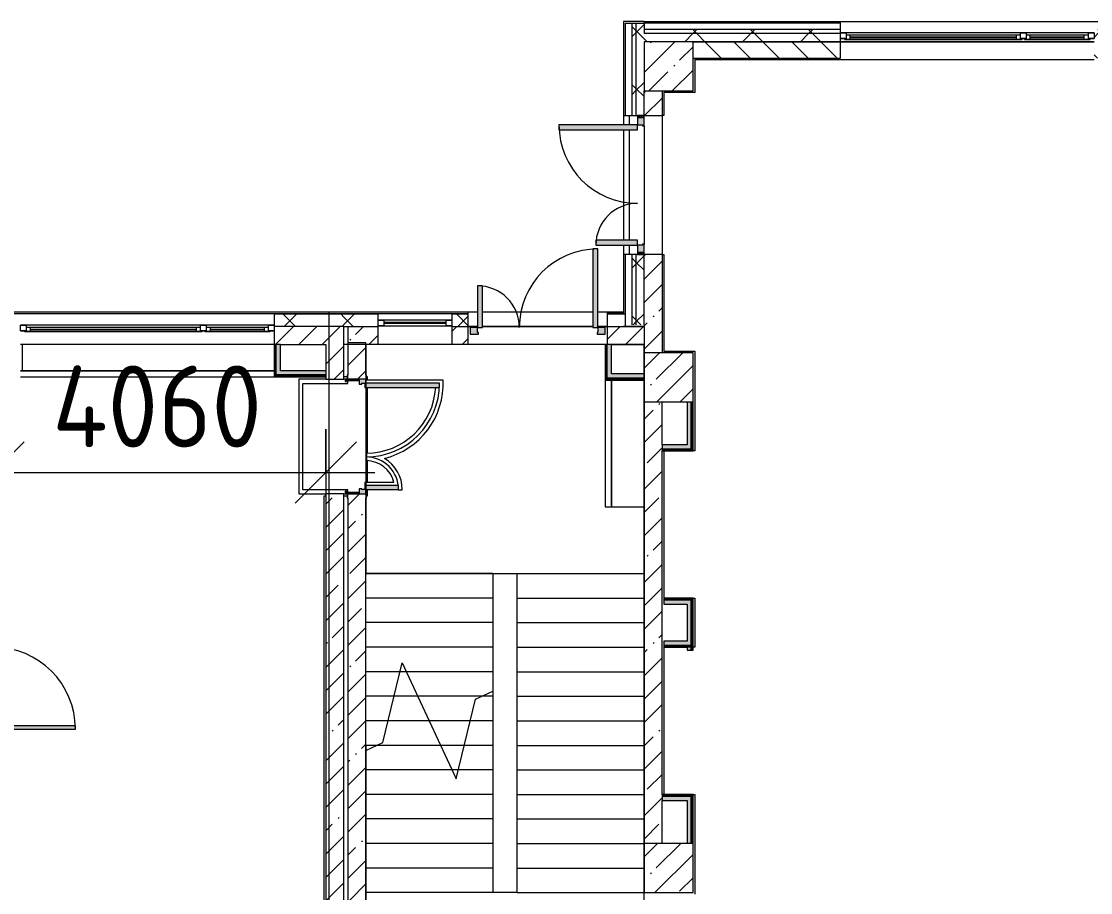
# Model space of a CAD drawing. Header units: millimetres. Extents: x 81676 to 276943, y -8553 to 29000.
# Drawn here: x 182513 to 195580, y 16700 to 27350 of the extents above; entities that cross this region are included whole.
import ezdxf

# ---------------------------------------------------------------- set-up
doc = ezdxf.new("R2010")
doc.units = ezdxf.units.MM
for name, color, linetype, lineweight in [('A-ANNO-DIMS', 7, 'Continuous', 9), ('A-ANNO-DIMS-500', 7, 'Continuous', 9), ('A-GLAZ-2', 7, 'Continuous', 5), ('A-WALL', 7, 'Continuous', 9), ('A-WALL-6', 7, 'Continuous', 5), ('I-WALL-3', 7, 'Continuous', 5), ('S-COLS-1', 7, 'Continuous', 5), ('S-STRS-2', 7, 'Continuous', 5), ('S-STRS-MBND-1', 7, 'Continuous', 5), ('Оси', 7, 'Continuous', 9)]:
    doc.layers.add(name, color=color, linetype=linetype, lineweight=lineweight)
for name, color, linetype, lineweight, true_color in [('A-DOOR-3', 7, 'Continuous', 5, 0xe2e2e2), ('A-DOOR-4', 7, 'Continuous', 5, 0xaaaaaa), ('A-DOOR-FRAM-2', 7, 'Continuous', 5, 0xe2e2e2), ('A-DOOR-FRAM-3', 7, 'Continuous', 5, 0xaaaaaa), ('A-FLOR-3', 7, 'Continuous', 5, 0xaaaaaa), ('I-WALL-1', 7, 'Continuous', 5, 0xe7e7e7), ('I-WALL-2', 7, 'Continuous', 9, 0xe7e7e7)]:
    doc.layers.add(name, color=color, linetype=linetype, lineweight=lineweight, true_color=true_color)
doc.styles.add('ISOCPEUR_5', font='isocpeur.ttf', dxfattribs={"width": 0.9, "height": 1000})
doc.dimstyles.new('ISO-2_0_0_9К_Средний_округл2_1', dxfattribs={"dimscale": 304.8, "dimtxt": 995.981176, "dimasz": 2.46063, "dimexe": 1.968504, "dimexo": 0, "dimgap": 0, "dimtad": 1, "dimdec": 0, "dimrnd": 10, "dimzin": 0, "dimdsep": 46, "dimtxsty": 'ISOCPEUR_5', "dimblk1": 'OBLIQUE', "dimblk2": 'OBLIQUE', "dimsah": 1, "dimcen": 0.09, "dimdle": 1.968504, "dimazin": 0, "dimtfac": 1, "dimtdec": 4, "dimtix": 1, "dimtmove": 0, "dimatfit": 3, "dimfxl": 1, "dimtvp": 1, "dimtolj": 1, "dimtzin": 0, "dimarcsym": 2})
pattern_1 = [(45, (147962.96, 0), (-285.123, 285.123), []), (45, (148248.1, 0), (-285.123, 285.123), [504.031, -100.806, 16.764, -84.042])]
pattern_2 = [(45, (147962.96, 0), (-353.5534, 353.5534), []), (135, (147962.96, 0), (-353.5534, -353.5534), [])]
pattern_3 = [(45, (147962.96, 0), (-530.33, 530.33), []), (135, (147962.96, 0), (-530.33, -530.33), [])]

# ---------------------------------------------------------------- blocks, each defined once
blk = doc.blocks.new('BSC_Колонна _Прямоугольная - 600х600-V40-1_6_3_птичка')
at = {"layer": 'S-COLS-1'}
h = blk.add_hatch(dxfattribs=at)
h.set_pattern_fill('FP_73', color=256, style=0, pattern_type=2)
h.set_pattern_definition([(45, (-42460, -26800), (-285.123, 285.123), []), (45, (-42174.88, -26800), (-285.123, 285.123), [504.031, -100.806, 16.764, -84.042])])
h.paths.add_polyline_path([(-60, -300), (300, -300), (300, 300), (-300, 300), (-300, -300), (-80, -300)])
for p, q in [((300, 300), (-300, 300)), ((-300, 300), (-300, -300)), ((300, -300), (300, 300)), ((-300, -300), (300, -300))]:
    blk.add_line(p, q, dxfattribs=at)
blk = doc.blocks.new('BSC_Колонна _Прямоугольная - 600х600-V50-1_6_3_птичка')
at = {"layer": 'S-COLS-1'}
h = blk.add_hatch(dxfattribs=at)
h.set_pattern_fill('FP_84', color=256, style=0, pattern_type=2)
h.set_pattern_definition([(45, (-42460, -17000), (-285.123, 285.123), []), (45, (-42174.88, -17000), (-285.123, 285.123), [504.031, -100.806, 16.764, -84.042])])
h.paths.add_polyline_path([(-60, -300), (300, -300), (300, 300), (-300, 300), (-300, -300)])
for p, q in [((300, 300), (-300, 300)), ((-300, 300), (-300, -300)), ((300, -300), (300, 300)), ((-300, -300), (300, -300))]:
    blk.add_line(p, q, dxfattribs=at)
blk = doc.blocks.new('BSC_Колонна _Прямоугольная - 600х600-V51-1_6_3_птичка')
at = {"layer": 'S-COLS-1'}
h = blk.add_hatch(dxfattribs=at)
h.set_pattern_fill('FP_85', color=256, style=0, pattern_type=2)
h.set_pattern_definition([(45, (-42460, -23000), (-285.123, 285.123), []), (45, (-42174.88, -23000), (-285.123, 285.123), [504.031, -100.806, 16.764, -84.042])])
h.paths.add_polyline_path([(300, -300), (300, 300), (-300, 300), (-300, -300), (172, -300)])
for p, q in [((300, 300), (-300, 300)), ((-300, 300), (-300, -300)), ((300, -300), (300, 300)), ((-300, -300), (300, -300))]:
    blk.add_line(p, q, dxfattribs=at)
blk = doc.blocks.new('110_Дверь_СКБ_2Ст - Д-1 Лестничная клетка EIS60-V97-1_6_3_птичка')
at = {"layer": 'A-DOOR-3'}
for points in [[(-588, 264), (-588, 1010), (-638, 1010), (-638, 110), (-588, 110)], [(662, 264), (662, 510), (612, 510), (612, 110), (662, 110)], [(712, -110), (712, 30), (697, 30), (697, -110)]]:
    blk.add_hatch(color=256, dxfattribs=at).paths.add_polyline_path(points)
h = blk.add_hatch(color=256, dxfattribs=at)
h.paths.add_polyline_path([(712, 99), (712, 110), (662, 110), (662, 60), (652, 60), (652, 30), (712, 30)])
h.paths.add_polyline_path([(-628, 50), (-628, 60), (-638, 60), (-638, 110), (-688, 110), (-688, 30), (-628, 30)])
at = {"layer": 'A-DOOR-FRAM-2'}
for points in [[(-673, 118), (-743, 118), (-743, 110), (-673, 110)], [(-673, 30), (-688, 30), (-688, -110), (-673, -110)], [(767, 110), (767, 118), (697, 118), (697, 110), (712, 110)], [(-673, -118), (-673, -110), (-743, -110), (-743, -118), (-687, -118)], [(767, -110), (697, -110), (697, -118), (767, -118)]]:
    blk.add_hatch(color=256, dxfattribs=at).paths.add_polyline_path(points)
at = {"layer": 'A-DOOR-4'}
for p, q in [((-638, 1010), (-638, 110)), ((-588, 1010), (-638, 1010)), ((-588, 110), (-588, 1010)), ((662, 510), (612, 510)), ((612, 510), (612, 110)), ((662, 110), (662, 510)), ((-638, 110), (-588, 110)), ((612, 110), (662, 110))]:
    blk.add_line(p, q, dxfattribs=at)
for centre, radius, start, end in [((-638, 110), 900, 0, 90), ((662, 110), 400, 90, 180)]:
    blk.add_arc(centre, radius, start, end, dxfattribs=at)
at = {"layer": 'A-DOOR-FRAM-3'}
for p, q in [((-673, 118), (-743, 118)), ((-743, 118), (-743, 110)), ((-743, 110), (-673, 110)), ((-638, 110), (-688, 110)), ((-688, 110), (-688, 30)), ((-688, 30), (-628, 30)), ((-673, 30), (-688, 30)), ((-688, 30), (-688, -110)), ((-673, 110), (-673, 118)), ((-673, -110), (-673, 30)), ((-638, 60), (-638, 110)), ((-628, 60), (-638, 60)), ((-628, 30), (-628, 60)), ((662, 60), (652, 60)), ((652, 60), (652, 30)), ((652, 30), (712, 30)), ((662, 110), (662, 60)), ((712, 110), (662, 110)), ((767, 118), (697, 118)), ((697, 118), (697, 110)), ((697, 110), (767, 110)), ((712, 30), (697, 30)), ((697, 30), (697, -110)), ((712, 30), (712, 110)), ((712, -110), (712, 30)), ((767, 110), (767, 118)), ((-673, -110), (-743, -110)), ((-743, -110), (-743, -118)), ((-743, -118), (-673, -118)), ((-688, -110), (-673, -110)), ((-673, -118), (-673, -110)), ((697, -110), (712, -110)), ((767, -110), (697, -110)), ((697, -110), (697, -118)), ((697, -118), (767, -118)), ((767, -118), (767, -110))]:
    blk.add_line(p, q, dxfattribs=at)
blk = doc.blocks.new('120_Окно_СКБ_2Ст - 120_Окно_СКБ_2Ст 3100х2500 _мал_створка слева_-V98-1_6_3_птичка')
at = {"layer": 'A-GLAZ-2'}
for p, q in [((-1550, -127), (-1550, -57)), ((-1550, -57), (-1480, -57)), ((1550, -57), (-1550, -57)), ((-1480, -127), (-1550, -127)), ((-1550, -127), (-1500, -127)), ((-1480, -127), (-1500, -127)), ((-1500, -127), (-1500, -137)), ((-1480, -57), (-1480, -127)), ((650, -87), (-1480, -87)), ((-1480, -87), (-1480, -127)), ((-1430, -137), (-1430, -87)), ((-1430, -107), (600, -107)), ((600, -117), (-1430, -117)), ((600, -137), (600, -87)), ((650, -127), (650, -57)), ((650, -57), (720, -57)), ((650, -127), (650, -87)), ((720, -127), (650, -127)), ((670, -127), (650, -127)), ((670, -127), (700, -127)), ((670, -137), (670, -127)), ((720, -127), (700, -127)), ((700, -127), (700, -137)), ((720, -57), (720, -127)), ((1480, -87), (720, -87)), ((720, -87), (720, -127)), ((770, -137), (770, -87)), ((770, -107), (1430, -107)), ((1430, -117), (770, -117)), ((1430, -137), (1430, -87)), ((1480, -127), (1480, -57)), ((1480, -57), (1550, -57)), ((1480, -127), (1480, -87)), ((1550, -127), (1480, -127)), ((1500, -127), (1480, -127)), ((1500, -127), (1550, -127)), ((1500, -137), (1500, -127)), ((1550, -57), (1550, -127)), ((-1500, -137), (670, -137)), ((670, -137), (-1500, -137)), ((700, -137), (1500, -137)), ((1500, -137), (700, -137))]:
    blk.add_line(p, q, dxfattribs=at)
blk = doc.blocks.new('110_Дверь_СКБ_1Ст_Внутренняя1 - Д-4к_п__1100x2100h_Артистические EI30-23988509-1_6_3_птичка')
at = {"layer": 'A-DOOR-3'}
h = blk.add_hatch(color=256, dxfattribs=at)
h.paths.add_polyline_path([(537.5, 20), (537.5, 100), (512.5, 100), (512.5, 60), (502.5, 60), (502.5, 20), (522.5, 20)])
h.paths.add_polyline_path([(-477.5, 60), (-487.5, 60), (-487.5, 100), (-512.5, 100), (-512.5, 20), (-477.5, 20), (-477.5, 44)])
at = {"layer": 'A-DOOR-4'}
h = blk.add_hatch(dxfattribs=at)
h.set_pattern_fill('FP_92', color=256, style=0, pattern_type=2)
h.set_pattern_definition([(135, (1751.41, 164.685), (-14.14214, -14.14214), []), (225, (1751.41, 164.685), (14.14214, -14.14214), [])])
h.paths.add_polyline_path([(562.5, 100), (537.5, 100), (537.5, -100), (562.5, -100), (562.5, -72.6)])
at = {"layer": 'A-DOOR-FRAM-2'}
for points in [[(512.5, 156.8), (512.5, 1100), (472.5, 1100), (472.5, 100), (512.5, 100), (512.5, 120)], [(-497.5, 100), (-497.5, 108), (-567.5, 108), (-567.5, 100), (-512.5, 100)], [(-497.5, -72.6), (-497.5, 20), (-512.5, 20), (-512.5, -100), (-497.5, -100)], [(592.5, 108), (522.5, 108), (522.5, 100), (592.5, 100)], [(537.5, -100), (537.5, 20), (522.5, 20), (522.5, -100)], [(-497.5, -108), (-497.5, -100), (-567.5, -100), (-567.5, -108), (-512.5, -108)], [(592.5, -100), (522.5, -100), (522.5, -108), (592.5, -108)]]:
    blk.add_hatch(color=256, dxfattribs=at).paths.add_polyline_path(points)
at = {"layer": 'A-DOOR-FRAM-3'}
h = blk.add_hatch(dxfattribs=at)
h.set_pattern_fill('FP_93', color=256, style=0, pattern_type=2)
h.set_pattern_definition([(45, (-371.384, 164.685), (-14.1421, 14.1421), []), (135, (-371.384, 164.685), (-14.1421, -14.1421), [])])
h.paths.add_polyline_path([(-512.5, -100), (-512.5, 100), (-537.5, 100), (-537.5, -100)])
at = {"layer": 'A-DOOR-4'}
for p, q in [((512.5, 1100), (472.5, 1100)), ((472.5, 1100), (472.5, 100)), ((512.5, 100), (512.5, 1100)), ((472.5, 100), (512.5, 100))]:
    blk.add_line(p, q, dxfattribs=at)
blk.add_arc((512.5, 100), 1000, 90, 180, dxfattribs=at)
at = {"layer": 'A-DOOR-FRAM-3'}
for p, q in [((-497.5, 108), (-567.5, 108)), ((-567.5, 108), (-567.5, 100)), ((-567.5, 100), (-497.5, 100)), ((-512.5, 100), (-537.5, 100)), ((-537.5, 100), (-537.5, -100)), ((-487.5, 100), (-512.5, 100)), ((-512.5, 100), (-512.5, 20)), ((-512.5, -100), (-512.5, 100)), ((-497.5, 100), (-512.5, 100)), ((-512.5, 100), (-512.5, 99)), ((-512.5, 99), (-497.5, 99)), ((-512.5, 20), (-477.5, 20)), ((-497.5, 20), (-512.5, 20)), ((-512.5, 20), (-512.5, -100)), ((-497.5, 100), (-497.5, 108)), ((-497.5, 99), (-497.5, 100)), ((-497.5, -100), (-497.5, 20)), ((-487.5, 60), (-487.5, 100)), ((-477.5, 60), (-487.5, 60)), ((-477.5, 20), (-477.5, 60)), ((512.5, 60), (502.5, 60)), ((502.5, 60), (502.5, 20)), ((502.5, 20), (537.5, 20)), ((512.5, 100), (512.5, 60)), ((537.5, 100), (512.5, 100)), ((592.5, 108), (522.5, 108)), ((522.5, 108), (522.5, 100)), ((537.5, 100), (522.5, 100)), ((522.5, 100), (522.5, 99)), ((522.5, 100), (592.5, 100)), ((522.5, 99), (537.5, 99)), ((537.5, 20), (522.5, 20)), ((522.5, 20), (522.5, -100)), ((537.5, 20), (537.5, 100)), ((562.5, 100), (537.5, 100)), ((537.5, 100), (537.5, -100)), ((537.5, 99), (537.5, 100)), ((537.5, -100), (537.5, 20)), ((562.5, -100), (562.5, 100)), ((592.5, 100), (592.5, 108)), ((-497.5, -100), (-567.5, -100)), ((-567.5, -100), (-567.5, -108)), ((-567.5, -108), (-497.5, -108)), ((-537.5, -100), (-512.5, -100)), ((-512.5, -100), (-497.5, -100)), ((-497.5, -108), (-497.5, -100)), ((522.5, -100), (537.5, -100)), ((592.5, -100), (522.5, -100)), ((522.5, -100), (522.5, -108)), ((522.5, -108), (592.5, -108)), ((537.5, -100), (562.5, -100)), ((592.5, -108), (592.5, -100))]:
    blk.add_line(p, q, dxfattribs=at)
blk = doc.blocks.new('110_Дверь_СКБ_2Ст_Наружная - ДН-1_л__ Двухстворчатая 1350 х3200 _ЛК_ в свету с верхним остеклением 2-22448815-1_6_3_птичка')
at = {"layer": 'A-DOOR-3'}
for points in [[(754.5, -91), (754.5, 869), (694.5, 869), (694.5, -91)], [(-655.5, -91), (-655.5, 419), (-715.5, 419), (-715.5, -91)]]:
    blk.add_hatch(color=256, dxfattribs=at).paths.add_polyline_path(points)
h = blk.add_hatch(color=256, dxfattribs=at)
h.paths.add_polyline_path([(754.5, -171), (844.5, -171), (844.5, -91), (754.5, -91), (754.5, -151), (744.5, -151), (744.5, -171)])
h.paths.add_polyline_path([(-715.5, -171), (-705.5, -171), (-705.5, -151), (-715.5, -151), (-715.5, -91), (-805.5, -91), (-805.5, -171)])
at = {"layer": 'A-DOOR-4'}
for p, q in [((754.5, 869), (694.5, 869)), ((694.5, 869), (694.5, -91)), ((754.5, -91), (754.5, 869)), ((-715.5, 419), (-715.5, -91)), ((-655.5, 419), (-715.5, 419)), ((-655.5, -91), (-655.5, 419)), ((-715.5, -91), (-655.5, -91)), ((694.5, -91), (754.5, -91))]:
    blk.add_line(p, q, dxfattribs=at)
for centre, radius, start, end in [((754.5, -91), 960, 90, 180), ((-715.5, -91), 510, 0, 90)]:
    blk.add_arc(centre, radius, start, end, dxfattribs=at)
at = {"layer": 'A-DOOR-FRAM-3'}
for p, q in [((-715.5, -91), (-805.5, -91)), ((-805.5, -91), (-805.5, -171)), ((-715.5, -151), (-715.5, -91)), ((754.5, -91), (754.5, -151)), ((844.5, -91), (754.5, -91)), ((844.5, -171), (844.5, -91)), ((-805.5, -171), (-705.5, -171)), ((-705.5, -151), (-715.5, -151)), ((-705.5, -171), (-705.5, -151)), ((754.5, -151), (744.5, -151)), ((744.5, -151), (744.5, -171)), ((744.5, -171), (844.5, -171))]:
    blk.add_line(p, q, dxfattribs=at)
blk = doc.blocks.new('120_Окно_СКБ_2Ст - 120_Окно_СКБ_2Ст 3100х2500 _мал_створка слева_-22273855-1_6_3_птичка')
at = {"layer": 'A-GLAZ-2'}
for p, q in [((-1550, -75), (-1550, -5)), ((-1550, -5), (-1480, -5)), ((1550, -5), (-1550, -5)), ((-1480, -75), (-1550, -75)), ((-1550, -75), (-1500, -75)), ((-1480, -75), (-1500, -75)), ((-1500, -75), (-1500, -85)), ((-1500, -85), (670, -85)), ((670, -85), (-1500, -85)), ((-1480, -5), (-1480, -75)), ((650, -35), (-1480, -35)), ((-1480, -35), (-1480, -75)), ((-1430, -85), (-1430, -35)), ((-1430, -55), (600, -55)), ((600, -65), (-1430, -65)), ((600, -85), (600, -35)), ((650, -75), (650, -5)), ((650, -5), (720, -5)), ((650, -75), (650, -35)), ((720, -75), (650, -75)), ((670, -75), (650, -75)), ((670, -75), (700, -75)), ((670, -85), (670, -75)), ((720, -75), (700, -75)), ((700, -75), (700, -85)), ((700, -85), (1500, -85)), ((1500, -85), (700, -85)), ((720, -5), (720, -75)), ((1480, -35), (720, -35)), ((720, -35), (720, -75)), ((770, -85), (770, -35)), ((770, -55), (1430, -55)), ((1430, -65), (770, -65)), ((1430, -85), (1430, -35)), ((1480, -75), (1480, -5)), ((1480, -5), (1550, -5)), ((1480, -75), (1480, -35)), ((1550, -75), (1480, -75)), ((1500, -75), (1480, -75)), ((1500, -75), (1550, -75)), ((1500, -85), (1500, -75)), ((1550, -5), (1550, -75))]:
    blk.add_line(p, q, dxfattribs=at)
blk = doc.blocks.new('120_Окно_СКБ_1Ст - 120_Окно_СКБ_1Ст 900х2500_h_ глухое-23537403-1_6_3_птичка')
at = {"layer": 'A-GLAZ-2'}
for p, q in [((-450, -67), (-450, 3)), ((-450, 3), (-380, 3)), ((450, 3), (-450, 3)), ((-380, 3), (-380, -67)), ((380, -67), (380, 3)), ((380, 3), (450, 3)), ((450, 3), (450, -67)), ((-380, -67), (-450, -67)), ((-450, -67), (450, -67)), ((380, -27), (-380, -27)), ((380, -37), (-380, -37)), ((450, -67), (380, -67))]:
    blk.add_line(p, q, dxfattribs=at)
blk = doc.blocks.new('110_Дверь_СКБ_2Ст_Наружная - ДН-1_л__ Двухстворчатая 1350 х3200 _ЛК_ в свету с верхним остеклением EI30-23529464-1_6_3_птичка')
at = {"layer": 'A-DOOR-3'}
for points in [[(694.5, 105), (694.5, -45), (754.5, -45), (754.5, 915), (694.5, 915), (694.5, 125)], [(-715.5, -25), (-715.5, -45), (-655.5, -45), (-655.5, 465), (-715.5, 465), (-715.5, 12.4)]]:
    blk.add_hatch(color=256, dxfattribs=at).paths.add_polyline_path(points)
h = blk.add_hatch(color=256, dxfattribs=at)
h.paths.add_polyline_path([(-805.5, -125), (-705.5, -125), (-705.5, -105), (-715.5, -105), (-715.5, -45), (-805.5, -45)])
h.paths.add_polyline_path([(744.5, -125), (844.5, -125), (844.5, -45), (754.5, -45), (754.5, -105), (744.5, -105)])
at = {"layer": 'A-DOOR-4'}
h = blk.add_hatch(dxfattribs=at)
h.set_pattern_fill('FP_156', color=256, style=0, pattern_type=2)
h.set_pattern_definition([(135, (1451.41, 189.685), (-14.14214, -14.14214), []), (225, (1451.41, 189.685), (14.14214, -14.14214), [])])
h.paths.add_polyline_path([(844.5, -125), (869.5, -125), (869.5, -45), (844.5, -45), (844.5, -105)])
at = {"layer": 'A-DOOR-FRAM-3'}
h = blk.add_hatch(dxfattribs=at)
h.set_pattern_fill('FP_157', color=256, style=0, pattern_type=2)
h.set_pattern_definition([(45, (-671.384, 189.685), (-14.1421, 14.1421), []), (135, (-671.384, 189.685), (-14.1421, -14.1421), [])])
h.paths.add_polyline_path([(-830.5, -45), (-830.5, -125), (-805.5, -125), (-805.5, -45)])
at = {"layer": 'A-DOOR-4'}
for p, q in [((754.5, 915), (694.5, 915)), ((694.5, 915), (694.5, -45)), ((754.5, -45), (754.5, 915)), ((-715.5, 465), (-715.5, -45)), ((-655.5, 465), (-715.5, 465)), ((-655.5, -45), (-655.5, 465)), ((-715.5, -45), (-655.5, -45)), ((694.5, -45), (754.5, -45))]:
    blk.add_line(p, q, dxfattribs=at)
for centre, radius, start, end in [((754.5, -45), 960, 90, 180), ((-715.5, -45), 510, 0, 90)]:
    blk.add_arc(centre, radius, start, end, dxfattribs=at)
at = {"layer": 'A-DOOR-FRAM-3'}
for p, q in [((-805.5, -45), (-830.5, -45)), ((-830.5, -45), (-830.5, -125)), ((-830.5, -125), (-805.5, -125)), ((-715.5, -45), (-805.5, -45)), ((-805.5, -45), (-805.5, -125)), ((-805.5, -125), (-805.5, -45)), ((-805.5, -125), (-705.5, -125)), ((-715.5, -105), (-715.5, -45)), ((-705.5, -105), (-715.5, -105)), ((-705.5, -125), (-705.5, -105)), ((754.5, -105), (744.5, -105)), ((744.5, -105), (744.5, -125)), ((744.5, -125), (844.5, -125)), ((754.5, -45), (754.5, -105)), ((844.5, -45), (754.5, -45)), ((844.5, -125), (844.5, -45)), ((869.5, -45), (844.5, -45)), ((844.5, -45), (844.5, -125)), ((844.5, -125), (869.5, -125)), ((869.5, -125), (869.5, -45))]:
    blk.add_line(p, q, dxfattribs=at)
blk = doc.blocks.new('Зашивка приборов отопления6 - Зашивка приборов отопления-33276534-1_6_3_птичка')
at = {"layer": 'A-WALL-6'}
for p, q in [((75235, 535), (73685, 535)), ((73685, 535), (73685, 460)), ((73685, 460), (73685, 60)), ((75235, 460), (73685, 460)), ((73685, 460), (73685, 60)), ((73685, 460), (75235, 460))]:
    blk.add_line(p, q, dxfattribs=at)
blk = doc.blocks.new('Зашивка приборов отопления11 - Зашивка приборов отопления-33278624-1_6_3_птичка')
at = {"layer": 'A-WALL-6'}
for p, q in [((37640, 23400), (34540, 23400)), ((34540, 23079), (37640, 23079)), ((37640, 23079), (34540, 23079)), ((34540, 23004), (37640, 23004))]:
    blk.add_line(p, q, dxfattribs=at)
blk = doc.blocks.new('DIMBLOCK39-1_6_3_птичка')
at = {"layer": 'A-ANNO-DIMS-500'}
for p, q in [((182173, 22367), (182173, 21236)), ((182173, 21836), (182173, 22367)), ((186233, 22367), (186233, 21236)), ((186233, 21836), (186233, 22367)), ((181573, 21836), (186833, 21836))]:
    blk.add_line(p, q, dxfattribs=at)
at = {"layer": 'A-ANNO-DIMS-500', "lineweight": 20}
for p, q in [((182173, 21836), (182548, 22211)), ((186233, 21836), (186608, 22211)), ((182173, 21836), (181798, 21461)), ((186233, 21836), (185858, 21461))]:
    blk.add_line(p, q, dxfattribs=at)
at = {"layer": 'A-ANNO-DIMS-500', "color": 0, "insert": (182891, 23143), "char_height": 1000, "width": 3148.83, "attachment_point": 1, "line_spacing_factor": 1.149209, "style": 'ISOCPEUR_5'}
blk.add_mtext('4060', dxfattribs=at)
blk = doc.blocks.new('_Oblique')
at = {"color": 0, "linetype": 'ByBlock', "lineweight": -2}
blk.add_line((-0.5, -0.5), (0.5, 0.5), dxfattribs=at)

msp = doc.modelspace()

# ---------------------------------------------------------------- hatches: boundary and pattern name
at = {"layer": 'A-WALL-6'}
h = msp.add_hatch(dxfattribs=at)
h.set_pattern_fill('FP_54', color=256, style=0, pattern_type=2)
h.set_pattern_definition(pattern_2)
h.paths.add_polyline_path([(189973, 23639.7), (190023, 23641.9), (190023, 24500), (189973, 24500), (189973, 23640.3)])
h.paths.add_polyline_path([(190023, 26200), (190023, 27330), (189973, 27330), (189973, 26200), (190013, 26200)])
h = msp.add_hatch(dxfattribs=at)
h.set_pattern_fill('FP_54', color=256, style=0, pattern_type=2)
h.set_pattern_definition(pattern_2)
h.paths.add_polyline_path([(190103.2, 23639.7), (190123, 23641.9), (190123, 24500), (190023, 24500), (190023, 23639.7), (190102.1, 23639.7)])
h.paths.add_polyline_path([(190043, 26200), (190123, 26200), (190123, 27330), (190023, 27330), (190023, 26200)])
h = msp.add_hatch(dxfattribs=at)
h.set_pattern_fill('FP_54', color=256, style=0, pattern_type=2)
h.set_pattern_definition(pattern_2)
h.paths.add_polyline_path([(231388.1, 27200), (232933, 27200), (232933, 27250), (228313, 27250), (228313, 27200), (231188.1, 27200)])
h.paths.add_polyline_path([(218773, 27200), (218773, 27250), (216173, 27250), (216173, 27200), (218273, 27200)])
h.paths.add_polyline_path([(214723, 27200), (215073, 27200), (215073, 27250), (214123, 27250), (214123, 27200)])
h.paths.add_polyline_path([(220873, 27200), (222213, 27200), (222213, 27250), (220873, 27250), (220873, 27210)])
h.paths.add_polyline_path([(225213, 27200), (225213, 27250), (224313, 27250), (224313, 27200), (224713, 27200)])
h.paths.add_polyline_path([(205668, 27200), (205668, 27250), (204823, 27250), (204823, 27200)])
h.paths.add_polyline_path([(208255.1, 27200), (209023, 27200), (209023, 27250), (207968, 27250), (207968, 27200)])
h.paths.add_polyline_path([(201823, 27200), (202723, 27200), (202723, 27250), (201823, 27250), (201823, 27210)])
h.paths.add_polyline_path([(196723, 27200), (196723, 27250), (195623, 27250), (195623, 27200), (196123, 27200)])
h.paths.add_polyline_path([(199723, 27200), (199723, 27250), (198823, 27250), (198823, 27200)])
h.paths.add_polyline_path([(192523, 27200), (192523, 27250), (190123, 27250), (190123, 27200), (191524.5, 27200)])
h = msp.add_hatch(dxfattribs=at)
h.set_pattern_fill('FP_54', color=256, style=0, pattern_type=2)
h.set_pattern_definition(pattern_2)
h.paths.add_polyline_path([(190723, 27100), (192523, 27100), (192523, 27200), (190123, 27200), (190123, 27100)])
h.paths.add_polyline_path([(208723, 27100), (209023, 27100), (209023, 27200), (207968, 27200), (207968, 27100), (208255.1, 27100)])
h.paths.add_polyline_path([(232063, 27100), (232933, 27100), (232928.4, 27200), (228313, 27198.1), (228313, 27100), (231388.1, 27100)])
h.paths.add_polyline_path([(199363, 27100), (199723, 27100), (199723, 27200), (198823, 27200), (198823, 27100)])
h.paths.add_polyline_path([(201823, 27100), (202723, 27100), (202723, 27200), (201823, 27200), (201823, 27140)])
h.paths.add_polyline_path([(195823, 27100), (196723, 27100), (196723, 27200), (195623, 27200), (195623, 27100)])
h.paths.add_polyline_path([(215073, 27100), (215073, 27102), (215041, 27102), (215041, 27110), (215073, 27110), (215073, 27200), (214123, 27200), (214123, 27100), (215041, 27100)])
h.paths.add_polyline_path([(205668, 27100), (205668, 27200), (204823, 27200), (204823, 27100), (205313, 27100)])
h.paths.add_polyline_path([(224713, 27100), (225213, 27100), (225213, 27200), (224313, 27200), (224313, 27100)])
h.paths.add_polyline_path([(216205, 27100), (218773, 27100), (218773, 27200), (216173, 27200), (216173, 27110), (216205, 27110), (216205, 27102), (216173, 27100)])
h.paths.add_polyline_path([(221503, 27100), (222213, 27100), (222213, 27200), (220873, 27200), (220873, 27100)])
h = msp.add_hatch(dxfattribs=at)
h.set_pattern_fill('FP_65', color=256, style=0, pattern_type=2)
h.set_pattern_definition([(135, (147962.96, 0), (-176.7767, -176.7767), [])])
h.paths.add_polyline_path([(205313, 26900), (205668, 26900), (205668, 27100), (204823, 27100), (204823, 26900)])
h.paths.add_polyline_path([(190723, 26900), (192523, 26900), (192523, 27100), (190723, 27100), (190723, 27061.4)])
h.paths.add_polyline_path([(198960.3, 26900), (199723, 26900), (199723, 27100), (198823, 27100), (198823, 26900)])
h.paths.add_polyline_path([(201823, 26900), (202123, 26900), (202123, 27100), (201823, 27100), (201823, 26969.4)])
h.paths.add_polyline_path([(228613, 26900), (228613, 27100), (228313, 27100), (228313, 26900)])
h.paths.add_polyline_path([(208723, 26900), (209023, 26900), (209023, 27100), (208723, 27100), (208723, 26953.9)])
h.paths.add_polyline_path([(224713, 26900), (224713, 27100), (224313, 27100), (224313, 26900), (224391.1, 26900)])
h.paths.add_polyline_path([(215023, 26900), (215023, 27100), (214723, 27100), (214723, 26900)])
h.paths.add_polyline_path([(207968, 26900), (208123, 26900), (208123, 27100), (207968, 27100), (207968, 26936.5)])
h.paths.add_polyline_path([(216169, 26900), (218273, 26900), (218273, 27100), (216169, 27100), (216169, 27091.3)])
h.paths.add_polyline_path([(222213, 26900), (222213, 27100), (222003, 27100), (222003, 26900)])
h.paths.add_polyline_path([(221503, 26900), (221503, 27100), (220873, 27100), (220873, 26900)])
h.paths.add_polyline_path([(195623, 26900), (196123, 26900), (196123, 27100), (195623, 27100), (195623, 27079.6)])
h = msp.add_hatch(dxfattribs=at)
h.set_pattern_fill('FP_54', color=256, style=0, pattern_type=2)
h.set_pattern_definition(pattern_2)
h.paths.add_polyline_path([(181823, 23620), (182503, 23620), (182503, 23769.7), (181823, 23769.7), (181823, 23628.5)])
h.paths.add_polyline_path([(186445.7, 23620), (186453, 23620), (186453, 23769.7), (185603, 23769.7), (185603, 23620), (186432.7, 23620)])
h = msp.add_hatch(dxfattribs=at)
h.set_pattern_fill('FP_54', color=256, style=0, pattern_type=2)
h.set_pattern_definition(pattern_2)
h.paths.add_polyline_path([(186502.5, 23620), (186873, 23620), (186873, 23769.7), (186453, 23769.7), (186455.3, 23620)])
h.paths.add_polyline_path([(187773, 23620), (187973, 23620), (187973, 23769.7), (187773, 23769.7), (187773, 23627.7)])
h.paths.add_polyline_path([(189873, 23620), (189893, 23620), (189893, 23769.7), (189673, 23769.7), (189673, 23620), (189723, 23620)])
at = {"layer": 'I-WALL-1'}
for points in [[(190648, 22125), (190698, 22125), (190698, 22700), (190648, 22700), (190648, 22175)], [(190363, 22125), (190648, 22125), (190648, 22175), (190343, 22175), (190343, 22125)], [(190364, 20225), (190648, 20225), (190648, 20275), (190364, 20275)], [(190648, 19725), (190648, 19775), (190364, 19775), (190364, 19725)], [(190343, 17825), (190648, 17825), (190643.2, 17875), (190343, 17875)], [(190648, 17300), (190698, 17300), (190698, 17875), (190648, 17875), (190648, 17825)]]:
    msp.add_hatch(color=256, dxfattribs=at).paths.add_polyline_path(points)
h = msp.add_hatch(color=256, dxfattribs=at)
h.paths.add_polyline_path([(190648, 19662.5), (190698, 19662.5), (190698, 19700), (190648, 19700)])
h.paths.add_polyline_path([(190698, 19725), (190698, 20275), (190648, 20275), (190648, 19725), (190688.6, 19725)])
at = {"layer": 'I-WALL-2'}
for points in [[(185678, 23029), (185678, 23400), (185628, 23400), (185628, 23029)], [(189673, 22990), (189723, 22990), (189723, 23400), (189673, 23400), (189673, 23067)], [(185678, 23029), (186233, 23029), (186233, 23079), (185678, 23079)], [(190016.6, 22990), (190123, 22990), (190123, 23040), (189723, 23040), (189723, 22990), (189971.6, 22990)]]:
    msp.add_hatch(color=256, dxfattribs=at).paths.add_polyline_path(points)
at = {"layer": 'I-WALL-3'}
h = msp.add_hatch(dxfattribs=at)
h.set_pattern_fill('FP_34', color=256, style=0, pattern_type=2)
h.set_pattern_definition(pattern_1)
h.paths.add_polyline_path([(190252.4, 23300), (190343, 23300), (190343, 24500), (190123, 24500), (190123, 23300), (190130.3, 23300)])
h.paths.add_polyline_path([(190343, 26200), (190343, 26500), (190123, 26500), (190123, 26200), (190159.1, 26200)])
h = msp.add_hatch(dxfattribs=at)
h.set_pattern_fill('FP_34', color=256, style=0, pattern_type=2)
h.set_pattern_definition(pattern_1)
h.paths.add_polyline_path([(182229.8, 23400), (182503, 23400), (182503, 23620), (181573, 23619.7), (181573, 23400), (182173, 23400)])
h.paths.add_polyline_path([(186233, 23400), (186453, 23400), (186453, 23619.7), (186446, 23612.7)])
h.paths.add_polyline_path([(186233, 23400), (186445.7, 23620), (185603, 23619.7), (185603, 23400), (185947.7, 23400)])
h = msp.add_hatch(dxfattribs=at)
h.set_pattern_fill('FP_34', color=256, style=0, pattern_type=2)
h.set_pattern_definition(pattern_1)
h.paths.add_polyline_path([(189673, 23400), (190123, 23400), (190117.9, 23620), (189673, 23619.7)])
h.paths.add_polyline_path([(187973, 23400), (187973, 23620), (187773, 23619.7), (187773, 23400), (187806.6, 23400)])
h.paths.add_polyline_path([(186723, 23400), (186873, 23400), (186873, 23620), (186503, 23619.7), (186503, 23420.3), (186723, 23420.3)])
h = msp.add_hatch(dxfattribs=at)
h.set_pattern_fill('FP_34', color=256, style=0, pattern_type=2)
h.set_pattern_definition(pattern_1)
h.paths.add_polyline_path([(186453, 15200), (186453, 21575.3), (186233, 21575.3), (186233, 15200)])
h.paths.add_polyline_path([(186453, 22975.3), (186453, 23400), (186233, 23400), (186233, 22975.3)])
h = msp.add_hatch(dxfattribs=at)
h.set_pattern_fill('FP_34', color=256, style=0, pattern_type=2)
h.set_pattern_definition(pattern_1)
h.paths.add_polyline_path([(186723, 10450), (186720.9, 12125), (186503, 12125), (186503, 10450)])
h.paths.add_polyline_path([(186503, 13525), (186723, 13525), (186723, 21575.3), (186503, 21575.3), (186503, 15593.2)])
h.paths.add_polyline_path([(186673, 22975.3), (186723, 22975.3), (186723, 23420.3), (186503, 23420.3), (186503, 22975.3), (186643, 22975.3)])
h = msp.add_hatch(dxfattribs=at)
h.set_pattern_fill('FP_170', color=256, style=0, pattern_type=2)
h.set_pattern_definition(pattern_3)
h.paths.add_polyline_path([(189660.5, 22965), (189660.5, 23400), (189648, 23400), (189648, 22965)])
h = msp.add_hatch(dxfattribs=at)
h.set_pattern_fill('FP_170', color=256, style=0, pattern_type=2)
h.set_pattern_definition(pattern_3)
h.paths.add_polyline_path([(189660.5, 22977.5), (189673, 22977.5), (189673, 23400), (189660.5, 23400)])
h = msp.add_hatch(dxfattribs=at)
h.set_pattern_fill('FP_170', color=256, style=0, pattern_type=2)
h.set_pattern_definition(pattern_3)
h.paths.add_polyline_path([(186213, 23004), (186233, 23004), (186233, 23016.5), (185615.5, 23013.4), (185615.5, 23004), (185947.7, 23004)])
h = msp.add_hatch(dxfattribs=at)
h.set_pattern_fill('FP_170', color=256, style=0, pattern_type=2)
h.set_pattern_definition(pattern_3)
h.paths.add_polyline_path([(186233, 23016.5), (186233, 23029), (185628, 23029), (185628, 23016.5), (186213, 23016.5)])
h = msp.add_hatch(dxfattribs=at)
h.set_pattern_fill('FP_170', color=256, style=0, pattern_type=2)
h.set_pattern_definition(pattern_3)
h.paths.add_polyline_path([(190025.8, 22965), (190123, 22965), (190123, 22977.5), (189660.5, 22975), (189665.6, 22965), (190023.7, 22965)])
h = msp.add_hatch(dxfattribs=at)
h.set_pattern_fill('FP_170', color=256, style=0, pattern_type=2)
h.set_pattern_definition(pattern_3)
h.paths.add_polyline_path([(190123, 22977.5), (190123, 22990), (189673, 22990), (189673, 22977.5), (190021.2, 22977.5)])
h = msp.add_hatch(dxfattribs=at)
h.set_pattern_fill('FP_34', color=256, style=0, pattern_type=2)
h.set_pattern_definition(pattern_1)
h.paths.add_polyline_path([(190343, 17300), (190343, 22700), (190123, 22700), (190123, 17300)])
h = msp.add_hatch(dxfattribs=at)
h.set_pattern_fill('FP_170', color=256, style=0, pattern_type=2)
h.set_pattern_definition(pattern_3)
h.paths.add_polyline_path([(190710.5, 22112.5), (190710.5, 22700), (190698, 22700), (190698, 22112.5)])
h = msp.add_hatch(dxfattribs=at)
h.set_pattern_fill('FP_170', color=256, style=0, pattern_type=2)
h.set_pattern_definition(pattern_3)
h.paths.add_polyline_path([(190723, 22100), (190723, 22700), (190710.5, 22700), (190710.5, 22100)])
h = msp.add_hatch(dxfattribs=at)
h.set_pattern_fill('FP_170', color=256, style=0, pattern_type=2)
h.set_pattern_definition(pattern_3)
h.paths.add_polyline_path([(190697.7, 22112.5), (190698, 22112.5), (190698, 22125), (190343, 22125), (190343, 22112.5), (190648, 22112.5)])
h = msp.add_hatch(dxfattribs=at)
h.set_pattern_fill('FP_170', color=256, style=0, pattern_type=2)
h.set_pattern_definition(pattern_3)
h.paths.add_polyline_path([(190363, 22100), (190710.5, 22100), (190710.5, 22112.5), (190343, 22112.5), (190343, 22100)])
h = msp.add_hatch(dxfattribs=at)
h.set_pattern_fill('FP_170', color=256, style=0, pattern_type=2)
h.set_pattern_definition(pattern_3)
h.paths.add_polyline_path([(190710.5, 20287.5), (190710.5, 20300), (190364, 20300), (190364, 20287.5), (190698, 20287.5)])
h = msp.add_hatch(dxfattribs=at)
h.set_pattern_fill('FP_170', color=256, style=0, pattern_type=2)
h.set_pattern_definition(pattern_3)
h.paths.add_polyline_path([(190686.8, 20275), (190698, 20280.1), (190698, 20287.5), (190364, 20287.5), (190364, 20275), (190648, 20275)])
h = msp.add_hatch(dxfattribs=at)
h.set_pattern_fill('FP_170', color=256, style=0, pattern_type=2)
h.set_pattern_definition(pattern_3)
h.paths.add_polyline_path([(190710.5, 19662.5), (190710.5, 20287.5), (190698, 20287.5), (190698, 19662.5)])
h = msp.add_hatch(dxfattribs=at)
h.set_pattern_fill('FP_170', color=256, style=0, pattern_type=2)
h.set_pattern_definition(pattern_3)
h.paths.add_polyline_path([(190723, 19662.5), (190723, 20300), (190710.5, 20300), (190710.5, 19662.5)])
h = msp.add_hatch(dxfattribs=at)
h.set_pattern_fill('FP_170', color=256, style=0, pattern_type=2)
h.set_pattern_definition(pattern_3)
h.paths.add_polyline_path([(190648, 17887.5), (190710.5, 17892.8), (190710.5, 17900), (190343, 17900), (190343, 17887.5)])
h = msp.add_hatch(dxfattribs=at)
h.set_pattern_fill('FP_170', color=256, style=0, pattern_type=2)
h.set_pattern_definition(pattern_3)
h.paths.add_polyline_path([(190698, 17875), (190697.7, 17887.5), (190343, 17887.5), (190343, 17875), (190648, 17875)])
h = msp.add_hatch(dxfattribs=at)
h.set_pattern_fill('FP_170', color=256, style=0, pattern_type=2)
h.set_pattern_definition(pattern_3)
h.paths.add_polyline_path([(190710.5, 17300), (190710.5, 17887.5), (190698, 17887.5), (190698, 17300)])
h = msp.add_hatch(dxfattribs=at)
h.set_pattern_fill('FP_170', color=256, style=0, pattern_type=2)
h.set_pattern_definition(pattern_3)
h.paths.add_polyline_path([(190710.5, 17300), (190723, 17300), (190723, 17900), (190710.5, 17900), (190710.5, 17825)])

# ---------------------------------------------------------------- linework, layer by layer
at = {"layer": 'A-FLOR-3'}
for p, q in [((190743, 26880), (190743, 26480)), ((190743, 26480), (190363, 26480)), ((190363, 26480), (190363, 26200)), ((189873, 26200), (189873, 26085)), ((190363, 26200), (190343, 26200)), ((189873, 26025), (189873, 24675)), ((189873, 24615), (189873, 24500)), ((190343, 24500), (190363, 24500)), ((190363, 24500), (190363, 23320)), ((182523, 23400), (182523, 23079)), ((185603, 23400), (182523, 23400)), ((186503, 23400), (186453, 23400)), ((190363, 23320), (190743, 23320)), ((190743, 23320), (190743, 22100)), ((182523, 23079), (185603, 23079)), ((186495, 23004), (186453, 23004)), ((186743, 23004), (186731, 23004)), ((186743, 22965.3), (186743, 23004)), ((185903, 22975.3), (185903, 21575.3)), ((186233, 22975.3), (185903, 22975.3)), ((185953, 21625.3), (185953, 22925.3)), ((185953, 22925.3), (186503, 22925.3)), ((186495, 22975.3), (186453, 22975.3)), ((186503, 22925.3), (186503, 22960.3)), ((186708.9, 22925.3), (186708.9, 22875.3)), ((186708.9, 22875.3), (186723, 22875.3)), ((186723, 22875.3), (186723, 21715.3)), ((187667.1, 22965.3), (186731, 22965.3)), ((186743, 22071.2), (186743, 22875.3)), ((190363, 22100), (190363, 20300.5)), ((190743, 22100), (190723, 22100)), ((186728.9, 22070.3), (186728.9, 21980.2)), ((186743, 21715.3), (186743, 21978.7)), ((187066.4, 21715.3), (186711.9, 21715.3)), ((186711.9, 21715.3), (186711.9, 21625.3)), ((185903, 21575.3), (186233, 21575.3)), ((186503, 21625.3), (185953, 21625.3)), ((186453, 21575.3), (186495, 21575.3)), ((186503, 21590.3), (186503, 21625.3)), ((186743, 21550.3), (186743, 21625.3)), ((187123, 21625.3), (187168, 21625.3)), ((186213, 13475), (186213, 21550.3)), ((186213, 21550.3), (186233.8, 21550.3)), ((186453, 21550.3), (186495, 21550.3)), ((186731, 21550.3), (186743, 21550.3)), ((190363, 20300.5), (190743, 20300.5)), ((190743, 20300.5), (190743, 19700.5)), ((190363, 19700.5), (190363, 17900)), ((190743, 19700.5), (190722.2, 19700.5)), ((190723, 17900), (190743, 17900)), ((190743, 17900), (190743, 16680))]:
    msp.add_line(p, q, dxfattribs=at)
for centre, radius, start, end in [((186723, 22925.3), 855, 270.39464, 356.64746), ((186723, 22925.3), 945, 283.90489, 2.42594), ((186723, 21625.3), 355, 14.68597, 89.0495), ((186723, 21625.3), 445, 0, 59.31464)]:
    msp.add_arc(centre, radius, start, end, dxfattribs=at)
at = {"layer": 'A-WALL'}
for p, q in [((189893, 27330), (190123, 27330)), ((189893, 27330), (189893, 26200)), ((189973, 27330), (189973, 26200)), ((190023, 27330), (190023, 26200)), ((190123, 27350), (190123, 27200)), ((192523, 27330), (190123, 27330)), ((192523, 27250), (190123, 27250)), ((192523, 27200), (190123, 27200)), ((192523, 27100), (190723, 27100)), ((190723, 27100), (192523, 27100)), ((190123, 26200), (190123, 26500)), ((189893, 24500), (189893, 23639.7)), ((189973, 24500), (189973, 23639.7)), ((190023, 24500), (190023, 23639.7)), ((190123, 23639.7), (190123, 24500)), ((186873, 23772.7), (185603, 23772.7)), ((186873, 23769.7), (185603, 23769.7)), ((187973, 23772.7), (187773, 23772.7)), ((187973, 23769.7), (187773, 23769.7)), ((189893, 23772.7), (189673, 23772.7)), ((189893, 23769.7), (189673, 23769.7)), ((189873, 23772.7), (189873, 23777.7)), ((186453, 23620), (185603, 23620)), ((186453, 23619.7), (186453, 23620)), ((186503, 23619.7), (186503, 23620)), ((186503, 23620), (186873, 23620)), ((187773, 23620), (187973, 23620)), ((189673, 23620), (189873, 23620)), ((189873, 23620), (189873, 23619.7)), ((189873, 23619.7), (189893, 23619.7)), ((185678, 23400), (185603, 23400)), ((185615.5, 23016.5), (185615.5, 23400)), ((185628, 23029), (185628, 23400)), ((189660.5, 22977.5), (189660.5, 23400)), ((189723, 23400), (189673, 23400)), ((189673, 22990), (189673, 23400)), ((186233, 23016.5), (185615.5, 23016.5)), ((186233, 23029), (185628, 23029)), ((190123, 22977.5), (189660.5, 22977.5)), ((190123, 22990), (189673, 22990)), ((190698, 22125), (190698, 22700)), ((190710.5, 22112.5), (190710.5, 22700)), ((190343, 22175), (190343, 22100)), ((190343, 22125), (190698, 22125)), ((190343, 22112.5), (190710.5, 22112.5)), ((190710.5, 20287.5), (190364, 20287.5)), ((190698, 20275), (190364, 20275)), ((190698, 19725), (190698, 20275)), ((190710.5, 19662.5), (190710.5, 20287.5)), ((190364, 19725), (190698, 19725)), ((190364, 19712.5), (190698, 19712.5)), ((190698, 19700), (190648, 19700)), ((190698, 19662.5), (190698, 19700)), ((190343, 17900), (190343, 17825)), ((190710.5, 17887.5), (190343, 17887.5)), ((190698, 17875), (190343, 17875)), ((190698, 17300), (190698, 17875)), ((190710.5, 17300), (190710.5, 17887.5))]:
    msp.add_line(p, q, dxfattribs=at)
at = {"layer": 'A-WALL-6'}
for p, q in [((190123, 27350), (189873, 27350)), ((189873, 27350), (189873, 26200)), ((190123, 27350), (215073, 27350)), ((192523, 27100), (192523, 27350)), ((192523, 26900), (192523, 27100)), ((195623, 27100), (192523, 27100)), ((190723, 26900), (192523, 26900)), ((189873, 26200), (190043, 26200)), ((189943, 26085), (189943, 26200)), ((189943, 24675), (189943, 26025)), ((190123, 26075), (190123, 24625)), ((189943, 24500), (189943, 24615)), ((190043, 24500), (189873, 24500)), ((189873, 24500), (189873, 23777.7)), ((181822.8, 23799.7), (188088, 23799.7)), ((187973, 23620), (187973, 23799.7)), ((188148, 23799.7), (189498, 23799.7)), ((189558, 23799.7), (189873.6, 23799.7)), ((189673, 23799.7), (189673, 23620)), ((181823, 23777.7), (187973, 23777.7)), ((185603, 23777.7), (185603, 23620)), ((186873, 23620), (186873, 23777.7)), ((187773, 23777.7), (187773, 23620)), ((189873, 23777.7), (189673, 23777.7)), ((186453, 23619.7), (186503, 23619.7)), ((188088, 23619.7), (187973, 23619.7)), ((189498, 23619.7), (188148, 23619.7)), ((189673, 23619.7), (189558, 23619.7)), ((189893, 23639.7), (189893, 23619.7)), ((189893, 23619.7), (190123, 23619.7)), ((186468, 22969.3), (186468, 22949.3)), ((186488, 22969.3), (186468, 22969.3)), ((186468, 22949.3), (186488, 22949.3)), ((186488, 22949.3), (186488, 22969.3)), ((186488, 21606.3), (186468, 21606.3)), ((186468, 21606.3), (186468, 21586.3)), ((186468, 21586.3), (186488, 21586.3)), ((186488, 21586.3), (186488, 21606.3))]:
    msp.add_line(p, q, dxfattribs=at)
at = {"layer": 'I-WALL-3'}
for p, q in [((192523, 27100), (195623, 27100)), ((190743, 26900), (190743, 26880)), ((195623.6, 26880), (190743, 26880)), ((190343, 26500), (190343, 23300)), ((190123, 26200), (190343, 26200)), ((190343, 24500), (190123, 24500)), ((185603, 23620), (185603, 23004)), ((186453, 22975.3), (186453, 23619.7)), ((186503, 23619.7), (186503, 23030.3)), ((186873, 23400), (186873, 23620)), ((187773, 23620), (187773, 23400)), ((187973, 23400), (187973, 23620)), ((187973, 23620), (188088, 23620)), ((188148, 23620), (189498, 23620)), ((189558, 23620), (189673, 23620)), ((189673, 23620), (189673, 23400)), ((190123, 23620), (189873, 23620)), ((190123, 23639.7), (190123, 23300)), ((182523, 23400), (182503, 23400)), ((185678, 23400), (186233, 23400)), ((185678, 23079), (185678, 23400)), ((186233, 23400), (186233, 22975.3)), ((186723, 23420.3), (186503, 23420.3)), ((189673, 23400), (186503, 23400)), ((186723, 23030.3), (186723, 23420.3)), ((189648, 23400), (189648, 22965)), ((189723, 23400), (190123, 23400)), ((189723, 23040), (189723, 23400)), ((185603, 23004), (186233, 23004)), ((186233, 23079), (185678, 23079)), ((190123, 23040), (189723, 23040)), ((186233, 22975.3), (186453, 22975.3)), ((189648, 22965), (190123, 22965)), ((190123, 22700), (190123, 17300)), ((190343, 22175), (190343, 22700)), ((190648, 22700), (190648, 22175)), ((190723, 22100), (190723, 22700)), ((190648, 22175), (190343, 22175)), ((190343, 17900), (190343, 22100)), ((190343, 22100), (190723, 22100)), ((186453, 21575.3), (186233, 21575.3)), ((186233, 21575.3), (186233, 13580)), ((186453, 13580), (186453, 21575.3)), ((186503, 21520.3), (186503, 13525)), ((186723, 15200), (186723, 21520.3)), ((190723, 20300), (190364, 20300)), ((190364, 20300), (190364, 20225)), ((190723, 19662.5), (190723, 20300)), ((190364, 20225), (190648, 20225)), ((190648, 20225), (190648, 19775)), ((190648, 19775), (190364, 19775)), ((190364, 19775), (190364, 19700)), ((190364, 19700), (190648, 19700)), ((190648, 19700), (190648, 19662.5)), ((190648, 19662.5), (190723, 19662.5)), ((190723, 17900), (190343, 17900)), ((190343, 17300), (190343, 17825)), ((190343, 17825), (190648, 17825)), ((190648, 17825), (190648, 17300)), ((190723, 17300), (190723, 17900))]:
    msp.add_line(p, q, dxfattribs=at)
at = {"layer": 'S-STRS-2'}
for p, q in [((188273, 20600), (186723, 20600)), ((188273, 20600), (186723, 20600)), ((188273, 20600), (188273, 20300)), ((188273, 20300), (186723, 20300)), ((188273, 20300), (186723, 20300)), ((188273, 20300), (188273, 20000)), ((188273, 20000), (186723, 20000)), ((188273, 20000), (186723, 20000)), ((188273, 20000), (188273, 19700)), ((188273, 19700), (186723, 19700)), ((188273, 19700), (186723, 19700)), ((188273, 19700), (188273, 19400)), ((187141.5, 19400), (186723, 19400)), ((187141.5, 19400), (186723, 19400)), ((188273, 19400), (187218.2, 19400)), ((188273, 19400), (187218.2, 19400)), ((188273, 19400), (188273, 19161.4)), ((187068.6, 19100), (186723, 19100)), ((187068.6, 19100), (186723, 19100)), ((188141.3, 19100), (187358.1, 19100)), ((188141.3, 19100), (187358.1, 19100)), ((186995.7, 18800), (186723, 18800)), ((186995.7, 18800), (186723, 18800)), ((188000.2, 18800), (187498, 18800)), ((188000.2, 18800), (187498, 18800)), ((186723, 18500), (186723, 18438.6)), ((186854.6, 18500), (186723, 18500)), ((186854.6, 18500), (186723, 18500)), ((187927.3, 18500), (187637.9, 18500)), ((187927.3, 18500), (187637.9, 18500)), ((187854.4, 18200), (187777.7, 18200)), ((187854.4, 18200), (187777.7, 18200))]:
    msp.add_line(p, q, dxfattribs=at)
at = {"layer": 'S-STRS-MBND-1'}
for p, q in [((186723, 23400), (186723, 20600)), ((190123, 23400), (186723, 23400)), ((190123, 20600), (190123, 23400)), ((186723, 20600), (188573, 20600)), ((188573, 20600), (190123, 20600)), ((188573, 16700), (188573, 20600)), ((188573, 20600), (190123, 20600)), ((190123, 16700), (190123, 20600)), ((188573, 20300), (190123, 20300)), ((188573, 20300), (190123, 20300)), ((188573, 20000), (190123, 20000)), ((188573, 20000), (190123, 20000)), ((188573, 19700), (190123, 19700)), ((188573, 19700), (190123, 19700)), ((186931.5, 18535.9), (187167.8, 19508.1)), ((187167.8, 19508.1), (187828.1, 18091.9)), ((187218.2, 19400), (187141.5, 19400)), ((187218.2, 19400), (187141.5, 19400)), ((188573, 19400), (190123, 19400)), ((188573, 19400), (190123, 19400)), ((187358.1, 19100), (187068.6, 19100)), ((187358.1, 19100), (187068.6, 19100)), ((188064.4, 19064.1), (188273, 19161.4)), ((188273, 19100), (188141.3, 19100)), ((188273, 19100), (188141.3, 19100)), ((188273, 19161.4), (188273, 16700)), ((188573, 19100), (190123, 19100)), ((188573, 19100), (190123, 19100)), ((187828.1, 18091.9), (188064.4, 19064.1)), ((187498, 18800), (186995.7, 18800)), ((187498, 18800), (186995.7, 18800)), ((188273, 18800), (188000.2, 18800)), ((188273, 18800), (188000.2, 18800)), ((188573, 18800), (190123, 18800)), ((188573, 18800), (190123, 18800)), ((186723, 18438.6), (186931.5, 18535.9)), ((186723, 18438.6), (186723, 16700)), ((187637.9, 18500), (186854.6, 18500)), ((187637.9, 18500), (186854.6, 18500)), ((188273, 18500), (187927.3, 18500)), ((188273, 18500), (187927.3, 18500)), ((188573, 18500), (190123, 18500)), ((188573, 18500), (190123, 18500)), ((187777.7, 18200), (186723, 18200)), ((187777.7, 18200), (186723, 18200)), ((188273, 18200), (187854.4, 18200)), ((188273, 18200), (187854.4, 18200)), ((188573, 18200), (190123, 18200)), ((188573, 18200), (190123, 18200)), ((188273, 17900), (186723, 17900)), ((188273, 17900), (186723, 17900)), ((188573, 17900), (190123, 17900)), ((188573, 17900), (190123, 17900)), ((188273, 17600), (186723, 17600)), ((188273, 17600), (186723, 17600)), ((188573, 17600), (190123, 17600)), ((188573, 17600), (190123, 17600)), ((188273, 17300), (186723, 17300)), ((188273, 17300), (186723, 17300)), ((188573, 17300), (190123, 17300)), ((188573, 17300), (190123, 17300)), ((188273, 17000), (186723, 17000)), ((188273, 17000), (186723, 17000)), ((188573, 17000), (190123, 17000)), ((188573, 17000), (190123, 17000)), ((186723, 16700), (186723, 15200)), ((188273, 16700), (186723, 16700)), ((188273, 16700), (186723, 16700)), ((188573, 16700), (188273, 16700)), ((188573, 16700), (190123, 16700)), ((188573, 16700), (190123, 16700)), ((190123, 15200), (190123, 16700))]:
    msp.add_line(p, q, dxfattribs=at)
at = {"layer": 'Оси'}
msp.add_line((186273, 11299.7), (186273, 23799.7), dxfattribs=at)

# ---------------------------------------------------------------- block references
at = {"layer": 'A-DOOR-4'}
for name, p, rotation in [('110_Дверь_СКБ_2Ст_Наружная - ДН-1_л__ Двухстворчатая 1350 х3200 _ЛК_ в свету с верхним остеклением EI30-23529464-1_6_3_птичка', (189998, 25330.5), 89.9999999999999), ('110_Дверь_СКБ_2Ст - Д-1 Лестничная клетка EIS60-V97-1_6_3_птичка', (186613, 22287.8), 269.9999999999999), ('110_Дверь_СКБ_1Ст_Внутренняя1 - Д-4к_п__1100x2100h_Артистические EI30-23988509-1_6_3_птичка', (182073, 19212.5), 269.9999999999999)]:
    msp.add_blockref(name, p, dxfattribs=dict(at, rotation=rotation))
msp.add_blockref('110_Дверь_СКБ_2Ст_Наружная - ДН-1_л__ Двухстворчатая 1350 х3200 _ЛК_ в свету с верхним остеклением 2-22448815-1_6_3_птичка', (188803.5, 23698.7), dxfattribs=at)
at = {"layer": 'A-GLAZ-2'}
for name, p in [('120_Окно_СКБ_2Ст - 120_Окно_СКБ_2Ст 3100х2500 _мал_створка слева_-22273855-1_6_3_птичка', (194073, 27215)), ('120_Окно_СКБ_1Ст - 120_Окно_СКБ_1Ст 900х2500_h_ глухое-23537403-1_6_3_птичка', (187323, 23694.7)), ('120_Окно_СКБ_2Ст - 120_Окно_СКБ_2Ст 3100х2500 _мал_створка слева_-V98-1_6_3_птичка', (184053, 23694.7))]:
    msp.add_blockref(name, p, dxfattribs=at)
at = {"layer": 'A-WALL-6'}
msp.add_blockref('Зашивка приборов отопления11 - Зашивка приборов отопления-33278624-1_6_3_птичка', (147963, 0), dxfattribs=at)
at = {"layer": 'A-WALL-6', "rotation": 89.9999999999998}
msp.add_blockref('Зашивка приборов отопления6 - Зашивка приборов отопления-33276534-1_6_3_птичка', (190183, -52270), dxfattribs=at)
at = {"layer": 'S-COLS-1'}
for name, p in [('BSC_Колонна _Прямоугольная - 600х600-V40-1_6_3_птичка', (190423, 26800)), ('BSC_Колонна _Прямоугольная - 600х600-V51-1_6_3_птичка', (190423, 23000)), ('BSC_Колонна _Прямоугольная - 600х600-V50-1_6_3_птичка', (190423, 17000))]:
    msp.add_blockref(name, p, dxfattribs=at)

# ---------------------------------------------------------------- dimensions: what is measured, and where the dimension line sits
at = {"layer": 'A-ANNO-DIMS'}
dim = msp.add_linear_dim(base=(186233, 21836.4), p1=(182173, 22366.8), p2=(186233, 22366.8), dimstyle='ISO-2_0_0_9К_Средний_округл2_1', override={"dimpost": '<>', "dimfxl": 4060}, dxfattribs=at)
dim.commit()
dim.dimension.update_dxf_attribs({"geometry": 'DIMBLOCK39-1_6_3_птичка', "text_midpoint": (184203, 22336.4)})

doc.saveas('drawing.dxf')
